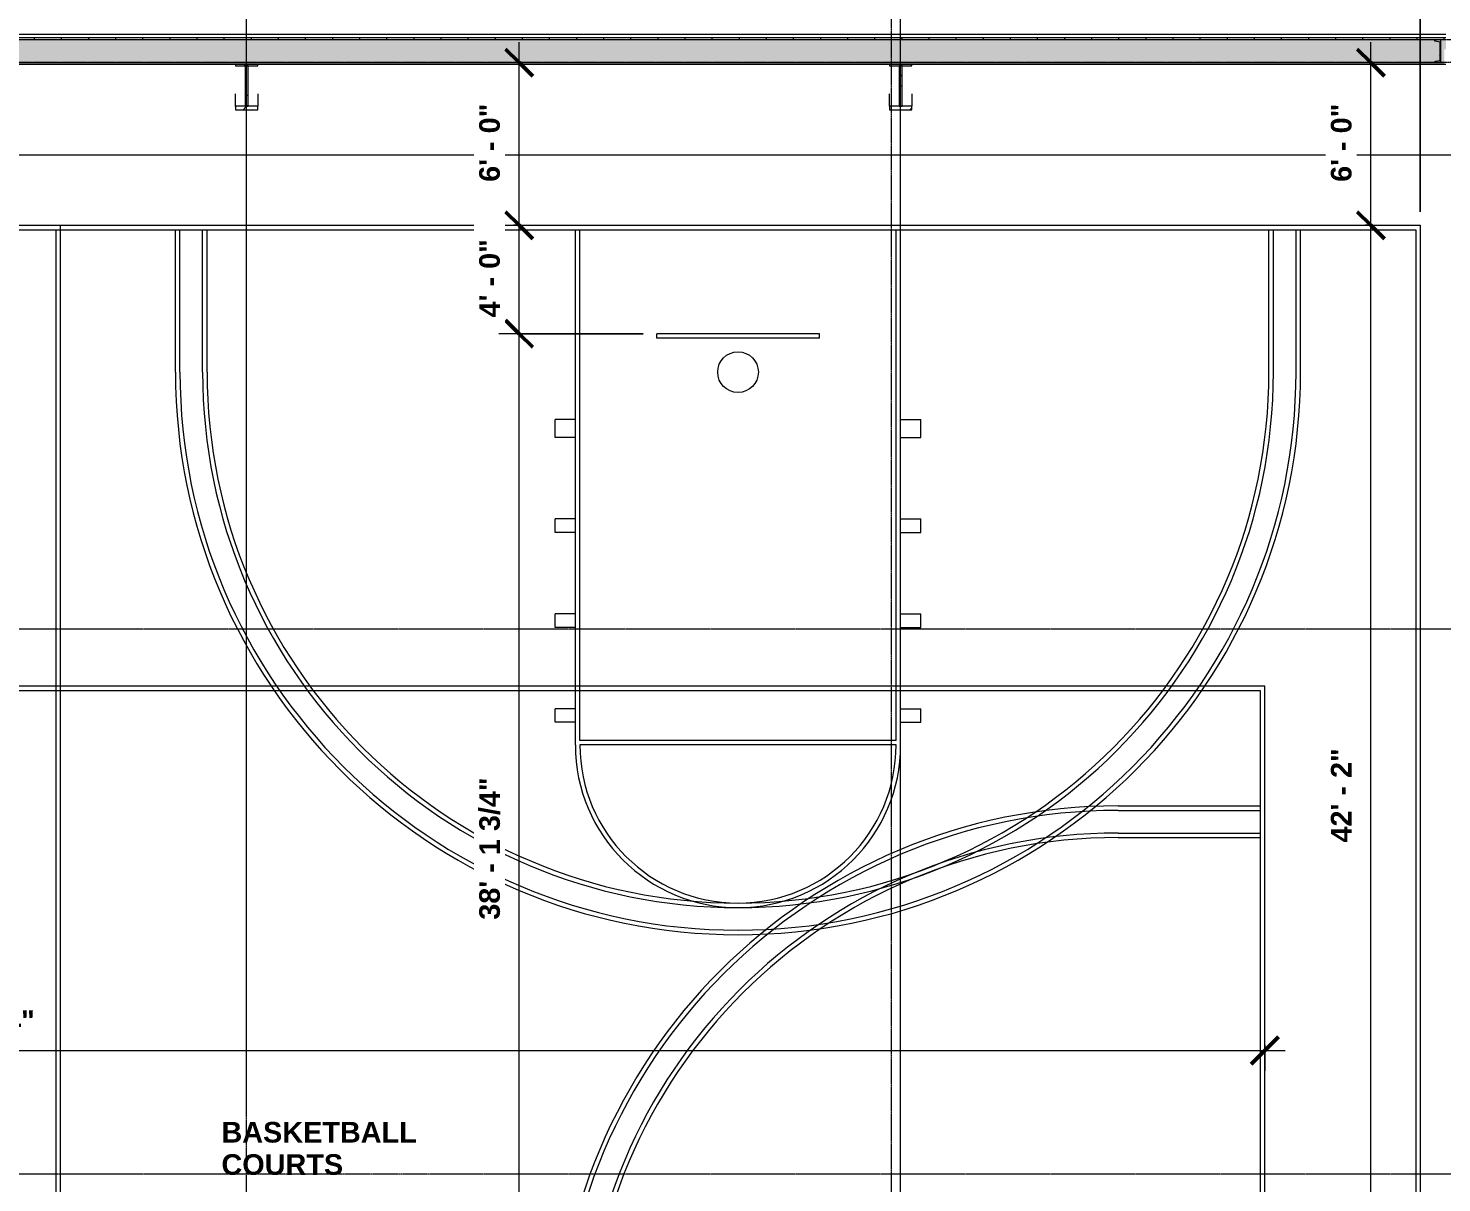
# Model space of a CAD drawing. Header units: inches. Extents: x 23906 to 26777, y -23220 to -20467.
# Drawn here: x 25305 to 25931, y -21630 to -21119 of the extents above; entities that cross this region are included whole.
import ezdxf

# ---------------------------------------------------------------- set-up
doc = ezdxf.new("R2010")
doc.units = ezdxf.units.IN
doc.header["$MEASUREMENT"] = 0
doc.linetypes.add('Grid Line 1_2_', pattern=[0.875, 0.5, -0.125, 0.125, -0.125])
for name, color, linetype, lineweight in [('A-ANNO-DIMS', 211, 'Continuous', 9), ('A-ANNO-DIMS-96', 211, 'Continuous', 9), ('A-FLOR-OTLN', 90, 'Continuous', 140), ('A-WALL', 113, 'Continuous', 20), ('A-WALL-PATT', 111, 'Continuous', 50), ('G-ANNO-SYMB', 111, 'Continuous', 9), ('G-ANNO-TEXT', 231, 'Continuous', 9), ('S-BEAM', 12, 'Continuous', 20), ('S-COLS', 52, 'Continuous', 20), ('S-GRID', 1, 'Continuous', 9)]:
    doc.layers.add(name, color=color, linetype=linetype, lineweight=lineweight)
doc.styles.add('Arial_B', font='arialbd.ttf', dxfattribs={"height": 9.132806})
doc.dimstyles.new('OD_Dimension_1', dxfattribs={"dimscale": 12, "dimtxt": 9, "dimasz": 1, "dimexe": 0.75, "dimexo": 0.5, "dimgap": 0.5, "dimtad": 1, "dimdec": 4, "dimrnd": 0.0625, "dimzin": 3, "dimdsep": 46, "dimlunit": 4, "dimtxsty": 'Arial_B', "dimblk1": 'OBLIQUE', "dimblk2": 'OBLIQUE', "dimsah": 1, "dimcen": 0.09, "dimdle": 0.75, "dimazin": 0, "dimtfac": 1, "dimtdec": 4, "dimtix": 1, "dimtmove": 0, "dimatfit": 3, "dimfxl": 1, "dimtvp": 1, "dimtfill": 1, "dimfrac": 2, "dimtolj": 1, "dimtzin": 0, "dimlwd": 13, "dimlwe": 13, "dimarcsym": 2})
doc.dimstyles.new('OD_Dimension_2', dxfattribs={"dimscale": 12, "dimtxt": 9, "dimasz": 1, "dimexe": 0.75, "dimexo": 0.5, "dimgap": 0.5, "dimtad": 1, "dimdec": 4, "dimrnd": 0.0625, "dimzin": 3, "dimdsep": 46, "dimlunit": 4, "dimtxsty": 'Arial_B', "dimblk1": 'OBLIQUE', "dimblk2": 'OBLIQUE', "dimsah": 1, "dimcen": 0.09, "dimdle": 0.75, "dimazin": 0, "dimtfac": 1, "dimtdec": 4, "dimtix": 1, "dimtmove": 0, "dimatfit": 3, "dimfxl": 1, "dimtvp": 1, "dimtfill": 1, "dimfrac": 2, "dimtolj": 1, "dimtzin": 0, "dimlwd": 13, "dimlwe": 13, "dimarcsym": 2})
pattern_1 = [(225, (25691.39, -22360.053), (9.503515, -9.503515), []), (225, (25691.39, -22374.453), (9.503515, -9.503515), [])]
pattern_2 = [(225, (25401.89, -22360.053), (9.503515, -9.503515), []), (225, (25401.89, -22374.453), (9.503515, -9.503515), [])]

# ---------------------------------------------------------------- blocks, each defined once
blk = doc.blocks.new('columns and girder2 - one-1334686-Enlarged First Floor Plan _East_')
at = {"layer": 'S-BEAM', "lineweight": 9}
h = blk.add_hatch(dxfattribs=at)
h.set_pattern_fill('FP_14', color=8, style=0, pattern_type=2)
h.set_pattern_definition(pattern_1)
h.paths.add_polyline_path([(-5, -1.25), (-5, -2), (5, -2), (5, -1.25), (0, -1.25)], flags=0)
h.paths.add_polyline_path([(1.49, -17.03), (-5, -17.03), (-5, -18.55), (5, -18.55), (5, -17.03)], flags=0)
h.paths.add_polyline_path([(5, -1204.89), (-5, -1204.89), (-5, -1206.4), (5, -1206.4)], flags=0)
h.paths.add_polyline_path([(5, -1224.25), (-5, -1224.25), (-5, -1225), (5, -1225)], flags=0)
h = blk.add_hatch(dxfattribs=at)
h.set_pattern_fill('FP_14', color=8, style=0, pattern_type=2)
h.set_pattern_definition(pattern_1)
h.paths.add_polyline_path([(0.62, -2), (-0.63, -2), (-0.63, -17.03), (0.62, -17.03)], flags=0)
h.paths.add_polyline_path([(-0.63, -1206.4), (-0.63, -1224.25), (0.62, -1224.25), (0.62, -1206.4)], flags=0)
at = {"layer": 'S-BEAM', "color": 7}
for p, q in [((5, -1204.89), (-5, -1204.89)), ((-5, -1204.89), (-5, -1206.4)), ((-5, -1206.4), (5, -1206.4)), ((0.62, -1206.4), (-0.63, -1206.4)), ((-0.63, -1206.4), (-0.63, -1224.25)), ((0.62, -1224.25), (0.62, -1206.4)), ((5, -1206.4), (5, -1204.89)), ((5, -1224.25), (-5, -1224.25)), ((-5, -1224.25), (-5, -1225)), ((-0.63, -1224.25), (0.62, -1224.25)), ((5, -1225), (5, -1224.25))]:
    blk.add_line(p, q, dxfattribs=at)
at = {"layer": 'S-BEAM', "color": 43, "lineweight": 13}
for p, q in [((-5, -1211.89), (-5, -1206.4)), ((5, -1206.4), (5, -1211.89))]:
    blk.add_line(p, q, dxfattribs=at)
blk = doc.blocks.new('columns and girder2 - one-V9-Enlarged First Floor Plan _East_')
at = {"layer": 'S-BEAM', "lineweight": 9}
h = blk.add_hatch(dxfattribs=at)
h.set_pattern_fill('FP_15', color=8, style=0, pattern_type=2)
h.set_pattern_definition(pattern_2)
h.paths.add_polyline_path([(0, -1.25), (-5, -1.25), (-5, -2), (5, -2), (5, -1.25)], flags=0)
h.paths.add_polyline_path([(5, -17.03), (-5, -17.03), (-5, -18.55), (5, -18.55)], flags=0)
h.paths.add_polyline_path([(-5, -1204.89), (-5, -1206.4), (5, -1206.4), (5, -1204.89)], flags=0)
h.paths.add_polyline_path([(5, -1224.25), (-5, -1224.25), (-5, -1225), (5, -1225)], flags=0)
h = blk.add_hatch(dxfattribs=at)
h.set_pattern_fill('FP_15', color=8, style=0, pattern_type=2)
h.set_pattern_definition(pattern_2)
h.paths.add_polyline_path([(-0.63, -2), (-0.63, -17.03), (0.62, -17.03), (0.62, -2)], flags=0)
h.paths.add_polyline_path([(0.62, -1206.4), (-0.63, -1206.4), (-0.63, -1224.25), (0.62, -1224.25)], flags=0)
at = {"layer": 'S-BEAM', "color": 7}
for p, q in [((5, -1204.89), (-5, -1204.89)), ((-5, -1204.89), (-5, -1206.4)), ((-5, -1206.4), (5, -1206.4)), ((0.62, -1206.4), (-0.63, -1206.4)), ((-0.63, -1206.4), (-0.63, -1224.25)), ((0.62, -1224.25), (0.62, -1206.4)), ((5, -1206.4), (5, -1204.89)), ((5, -1224.25), (-5, -1224.25)), ((-5, -1224.25), (-5, -1225)), ((-0.63, -1224.25), (0.62, -1224.25)), ((5, -1225), (5, -1224.25))]:
    blk.add_line(p, q, dxfattribs=at)
at = {"layer": 'S-BEAM', "color": 43, "lineweight": 13}
for p, q in [((-5, -1211.89), (-5, -1206.4)), ((5, -1206.4), (5, -1211.89))]:
    blk.add_line(p, q, dxfattribs=at)
blk = doc.blocks.new('DIMBLOCK52-Enlarged First Floor Plan _East_')
at = {"layer": 'A-ANNO-DIMS-96', "lineweight": 50}
for p, q in [((25899.53, -21206.3), (25893.53, -21200.3)), ((25899.53, -21206.3), (25905.53, -21212.3)), ((25899.53, -21712.3), (25893.53, -21706.3)), ((25899.53, -21712.3), (25905.53, -21718.3))]:
    blk.add_line(p, q, dxfattribs=at)
at = {"layer": 'A-ANNO-DIMS-96', "lineweight": 13}
for p, q in [((25897.04, -21206.3), (25908.53, -21206.3)), ((25899.53, -21206.3), (25897.04, -21206.3)), ((25899.53, -21712.3), (25899.53, -21206.3)), ((25914.39, -21712.3), (25890.53, -21712.3)), ((25899.53, -21712.3), (25914.39, -21712.3))]:
    blk.add_line(p, q, dxfattribs=at)
at = {"layer": 'A-ANNO-DIMS-96', "color": 0, "lineweight": 13, "insert": (25881.83, -21479.52), "char_height": 9.133, "width": 48.5143, "attachment_point": 1, "rotation": 90, "line_spacing_factor": 0.938532, "style": 'Arial_B', "bg_fill": 3, "box_fill_scale": 1.25, "bg_fill_color": 0, "bg_fill_transparency": 0}
blk.add_mtext('42\' - 2"', dxfattribs=at)
blk = doc.blocks.new('_Oblique')
at = {"color": 0, "linetype": 'ByBlock', "lineweight": -2}
blk.add_line((-0.5, -0.5), (0.5, 0.5), dxfattribs=at)
blk = doc.blocks.new('DIMBLOCK53-Enlarged First Floor Plan _East_')
at = {"layer": 'A-ANNO-DIMS-96', "lineweight": 50}
for p, q in [((25899.53, -21134.3), (25893.53, -21128.3)), ((25899.53, -21134.3), (25905.53, -21140.3)), ((25899.53, -21206.3), (25893.53, -21200.3)), ((25899.53, -21206.3), (25905.53, -21212.3))]:
    blk.add_line(p, q, dxfattribs=at)
at = {"layer": 'A-ANNO-DIMS-96', "lineweight": 13}
for p, q in [((25899.53, -21206.3), (25899.53, -21125.3)), ((25897.04, -21134.3), (25908.53, -21134.3)), ((25899.53, -21134.3), (25897.04, -21134.3)), ((25897.04, -21206.3), (25908.53, -21206.3)), ((25899.53, -21206.3), (25897.04, -21206.3))]:
    blk.add_line(p, q, dxfattribs=at)
at = {"layer": 'A-ANNO-DIMS-96', "color": 0, "lineweight": 13, "insert": (25881.83, -21187.09), "char_height": 9.133, "width": 40.2857, "attachment_point": 1, "rotation": 90, "line_spacing_factor": 0.938532, "style": 'Arial_B', "bg_fill": 3, "box_fill_scale": 1.25, "bg_fill_color": 0, "bg_fill_transparency": 0}
blk.add_mtext('6\' - 0"', dxfattribs=at)
blk = doc.blocks.new('DIMBLOCK64-Enlarged First Floor Plan _East_')
at = {"layer": 'A-ANNO-DIMS-96', "lineweight": 13}
for p, q in [((25286.61, -21200.3), (25286.61, -21068.8)), ((25921.39, -21200.3), (25921.39, -21068.8)), ((25286.61, -21077.8), (25921.39, -21077.8)), ((25286.61, -21077.8), (25286.61, -21200.3)), ((25921.39, -21077.8), (25921.39, -21200.3))]:
    blk.add_line(p, q, dxfattribs=at)
at = {"layer": 'A-ANNO-DIMS-96', "lineweight": 50}
for p, q in [((25286.61, -21077.8), (25292.61, -21071.8)), ((25921.39, -21077.8), (25927.39, -21071.8)), ((25286.61, -21077.8), (25280.61, -21083.8)), ((25921.39, -21077.8), (25915.39, -21083.8))]:
    blk.add_line(p, q, dxfattribs=at)
at = {"layer": 'A-ANNO-DIMS-96', "color": 0, "lineweight": 13, "insert": (25570.07, -21060.1), "char_height": 9.1328, "width": 81.4286, "attachment_point": 1, "line_spacing_factor": 0.938532, "style": 'Arial_B', "bg_fill": 3, "box_fill_scale": 1.25, "bg_fill_color": 0, "bg_fill_transparency": 0}
blk.add_mtext('52\' - 10 3/4"', dxfattribs=at)
blk = doc.blocks.new('DIMBLOCK65-Enlarged First Floor Plan _East_')
at = {"layer": 'A-ANNO-DIMS-96', "lineweight": 13}
for p, q in [((25921.39, -21200.3), (25921.39, -21068.8)), ((25921.39, -21077.8), (25989.89, -21077.8)), ((25921.39, -21077.8), (25921.39, -21200.3)), ((25980.89, -21075.32), (25980.89, -21086.8)), ((25980.89, -21077.8), (25980.89, -21075.32))]:
    blk.add_line(p, q, dxfattribs=at)
at = {"layer": 'A-ANNO-DIMS-96', "lineweight": 50}
for p, q in [((25921.39, -21077.8), (25927.39, -21071.8)), ((25980.89, -21077.8), (25986.89, -21071.8)), ((25921.39, -21077.8), (25915.39, -21083.8)), ((25980.89, -21077.8), (25974.89, -21083.8))]:
    blk.add_line(p, q, dxfattribs=at)
at = {"layer": 'A-ANNO-DIMS-96', "color": 0, "lineweight": 13, "insert": (25920.64, -21060.1), "char_height": 9.1328, "width": 73.2, "attachment_point": 1, "line_spacing_factor": 0.938532, "style": 'Arial_B', "bg_fill": 3, "box_fill_scale": 1.25, "bg_fill_color": 0, "bg_fill_transparency": 0}
blk.add_mtext('4\' - 11 1/2"', dxfattribs=at)
blk = doc.blocks.new('DIMBLOCK66-Enlarged First Floor Plan _East_')
at = {"layer": 'A-ANNO-DIMS-96', "lineweight": 50}
for p, q in [((24720.61, -21571.55), (24726.61, -21565.55)), ((25852.61, -21571.55), (25858.61, -21565.55)), ((24720.61, -21571.55), (24714.61, -21577.55)), ((25852.61, -21571.55), (25846.61, -21577.55))]:
    blk.add_line(p, q, dxfattribs=at)
at = {"layer": 'A-ANNO-DIMS-96', "lineweight": 13}
for p, q in [((24711.61, -21571.55), (25861.61, -21571.55)), ((24720.61, -21569.06), (24720.61, -21580.55)), ((24720.61, -21571.55), (24720.61, -21569.06)), ((25852.61, -21569.06), (25852.61, -21580.55)), ((25852.61, -21571.55), (25852.61, -21569.06))]:
    blk.add_line(p, q, dxfattribs=at)
at = {"layer": 'A-ANNO-DIMS-96', "color": 0, "lineweight": 13, "insert": (25266.4, -21553.84), "char_height": 9.133, "width": 48.5143, "attachment_point": 1, "line_spacing_factor": 0.938532, "style": 'Arial_B', "bg_fill": 3, "box_fill_scale": 1.25, "bg_fill_color": 0, "bg_fill_transparency": 0}
blk.add_mtext('94\' - 4"', dxfattribs=at)
blk = doc.blocks.new('DIMBLOCK77-Enlarged First Floor Plan _East_')
at = {"layer": 'A-ANNO-DIMS-96', "lineweight": 50}
for p, q in [((25522.54, -21254.3), (25516.54, -21248.3)), ((25522.54, -21254.3), (25528.54, -21260.3)), ((25522.54, -21712.05), (25516.54, -21706.05)), ((25522.54, -21712.05), (25528.54, -21718.05))]:
    blk.add_line(p, q, dxfattribs=at)
at = {"layer": 'A-ANNO-DIMS-96', "lineweight": 13}
for p, q in [((25577.39, -21254.3), (25513.54, -21254.3)), ((25522.54, -21712.05), (25522.54, -21254.3)), ((25522.54, -21254.3), (25577.39, -21254.3)), ((25627.02, -21712.05), (25513.54, -21712.05)), ((25522.54, -21712.05), (25627.02, -21712.05))]:
    blk.add_line(p, q, dxfattribs=at)
at = {"layer": 'A-ANNO-DIMS-96', "color": 0, "lineweight": 13, "insert": (25504.84, -21513.68), "char_height": 9.1328, "width": 73.2, "attachment_point": 1, "rotation": 90, "line_spacing_factor": 0.938532, "style": 'Arial_B', "bg_fill": 3, "box_fill_scale": 1.25, "bg_fill_color": 0, "bg_fill_transparency": 0}
blk.add_mtext('38\' - 1 3/4"', dxfattribs=at)
blk = doc.blocks.new('DIMBLOCK78-Enlarged First Floor Plan _East_')
at = {"layer": 'A-ANNO-DIMS-96', "lineweight": 50}
for p, q in [((25522.54, -21206.3), (25516.54, -21200.3)), ((25522.54, -21206.3), (25528.54, -21212.3)), ((25522.54, -21254.3), (25516.54, -21248.3)), ((25522.54, -21254.3), (25528.54, -21260.3))]:
    blk.add_line(p, q, dxfattribs=at)
at = {"layer": 'A-ANNO-DIMS-96', "lineweight": 13}
for p, q in [((25520.06, -21206.3), (25531.54, -21206.3)), ((25522.54, -21206.3), (25520.06, -21206.3)), ((25522.54, -21254.3), (25522.54, -21206.3)), ((25577.39, -21254.3), (25513.54, -21254.3)), ((25522.54, -21254.3), (25577.39, -21254.3))]:
    blk.add_line(p, q, dxfattribs=at)
at = {"layer": 'A-ANNO-DIMS-96', "color": 0, "lineweight": 13, "insert": (25504.84, -21247.09), "char_height": 9.133, "width": 40.2857, "attachment_point": 1, "rotation": 90, "line_spacing_factor": 0.938532, "style": 'Arial_B', "bg_fill": 3, "box_fill_scale": 1.25, "bg_fill_color": 0, "bg_fill_transparency": 0}
blk.add_mtext('4\' - 0"', dxfattribs=at)
blk = doc.blocks.new('DIMBLOCK79-Enlarged First Floor Plan _East_')
at = {"layer": 'A-ANNO-DIMS-96', "lineweight": 50}
for p, q in [((25522.54, -21134.3), (25516.54, -21128.3)), ((25522.54, -21134.3), (25528.54, -21140.3)), ((25522.54, -21206.3), (25516.54, -21200.3)), ((25522.54, -21206.3), (25528.54, -21212.3))]:
    blk.add_line(p, q, dxfattribs=at)
at = {"layer": 'A-ANNO-DIMS-96', "lineweight": 13}
for p, q in [((25522.54, -21206.3), (25522.54, -21125.3)), ((25520.06, -21134.3), (25531.54, -21134.3)), ((25522.54, -21134.3), (25520.06, -21134.3)), ((25520.06, -21206.3), (25531.54, -21206.3)), ((25522.54, -21206.3), (25520.06, -21206.3))]:
    blk.add_line(p, q, dxfattribs=at)
at = {"layer": 'A-ANNO-DIMS-96', "color": 0, "lineweight": 13, "insert": (25504.84, -21187.09), "char_height": 9.133, "width": 40.2857, "attachment_point": 1, "rotation": 90, "line_spacing_factor": 0.938532, "style": 'Arial_B', "bg_fill": 3, "box_fill_scale": 1.25, "bg_fill_color": 0, "bg_fill_transparency": 0}
blk.add_mtext('6\' - 0"', dxfattribs=at)

msp = doc.modelspace()

# ---------------------------------------------------------------- hatches: boundary and pattern name
at = {"layer": 'A-WALL-PATT', "lineweight": 9}
h = msp.add_hatch(dxfattribs=at)
h.set_pattern_fill('FP_11', color=8, style=0, pattern_type=2)
h.set_pattern_definition([(0, (0, 0), (0, 12), []), (90, (0, 0), (-12, 7e-16), [])])
h.paths.add_polyline_path([(25981.01523, -21124.30281), (25981.01523, -21123.30281), (25968.76523, -21123.30281), (25968.76523, -21124.30281), (25980.26523, -21124.30281)], flags=0)
h.paths.add_polyline_path([(24476.70348, -21124.30281), (25932.76523, -21124.30281), (25932.76523, -21123.30281), (24207.10448, -21123.30281), (24207.10448, -21124.30281)], flags=0)
h = msp.add_hatch(dxfattribs=at)
h.set_pattern_fill('FP_9', color=8, style=0, pattern_type=2)
h.set_pattern_definition([(161.57, (0.48, 0.48), (-3.839953776, -1.544e-05), [0, -27.322, 3.034, 0]), (18.43, (-0.48, 0.48), (-3.839953776, 1.544e-05), [0, -27.322, 3.034, 0]), (108.43, (0.48, 0.48), (1.919622, -9.60052459), [9.106, -21.25]), (71.57, (-0.48, 0.48), (1.919622, 9.60052459), [9.106, -21.25])])
h.paths.add_polyline_path([(24881.10198, -21134.30281), (25932.01523, -21134.30281), (25932.01523, -21128.42781), (25932.76523, -21128.42781), (25932.76523, -21124.30281), (24207.10448, -21124.30281), (24207.10448, -21134.30281), (24813.70223, -21134.30281)], flags=0)
h.paths.add_polyline_path([(25980.26523, -21134.30281), (25980.26523, -21124.30281), (25968.76523, -21124.30281), (25968.76523, -21128.42781), (25969.51523, -21128.42781), (25969.51523, -21134.30281)], flags=0)
at = {"layer": 'S-COLS', "lineweight": 9}
h = msp.add_hatch(dxfattribs=at)
h.set_pattern_fill('FP_13', color=8, style=0, pattern_type=2)
h.set_pattern_definition([(45, (0, 0), (-9.503515, 9.503515), []), (45, (0, 14.4), (-9.503515, 9.503515), [])])
h.paths.add_polyline_path([(25930.51523, -21134.30281), (25930.51523, -21124.30281), (25927.62523, -21124.30281), (25927.75293, -21124.61111), (25928.06123, -21124.73881), (25929.98923, -21125.04418), (25929.98923, -21133.56145), (25928.06123, -21133.86681), (25927.75293, -21133.99451), (25927.62523, -21134.30281)], flags=0)

# ---------------------------------------------------------------- linework, layer by layer
at = {"layer": 'A-FLOR-OTLN', "color": 43, "lineweight": 13}
for p, q in [((24651.8331, -21206.30281), (25921.39023, -21206.30281)), ((24653.8331, -21208.30281), (25919.39023, -21208.30281)), ((25317.39023, -21208.30281), (25317.39023, -22216.30281)), ((25319.39023, -21206.30281), (25319.39023, -22218.30281)), ((25370.39023, -21271.30281), (25370.39023, -21208.30281)), ((25372.39023, -21271.30281), (25372.39023, -21208.30281)), ((25382.39023, -21271.30281), (25382.39023, -21208.30281)), ((25384.39023, -21271.30281), (25384.39023, -21208.30281)), ((25547.39023, -21436.30281), (25547.39023, -21208.30281)), ((25549.39023, -21434.30281), (25549.39023, -21208.30281)), ((25689.39023, -21434.30281), (25689.39023, -21208.30281)), ((25691.39023, -21436.30281), (25691.39023, -21208.30281)), ((25854.39023, -21271.30281), (25854.39023, -21208.30281)), ((25856.39023, -21271.30281), (25856.39023, -21208.30281)), ((25866.39023, -21271.30281), (25866.39023, -21208.30281)), ((25868.39023, -21271.30281), (25868.39023, -21208.30281)), ((25919.39023, -21208.30281), (25919.39023, -22216.30281)), ((25921.39023, -21206.30281), (25921.39023, -22218.30281)), ((25655.39023, -21254.30281), (25583.39023, -21254.30281)), ((25583.39023, -21256.30281), (25583.39023, -21254.30281)), ((25655.39023, -21256.30281), (25583.39023, -21256.30281)), ((25655.39023, -21256.30281), (25655.39023, -21254.30281)), ((25547.39023, -21292.30281), (25538.39023, -21292.30281)), ((25538.39023, -21300.30281), (25538.39023, -21292.30281)), ((25691.39023, -21292.30281), (25700.39023, -21292.30281)), ((25700.39023, -21300.30281), (25700.39023, -21292.30281)), ((25547.39023, -21300.30281), (25538.39023, -21300.30281)), ((25691.39023, -21300.30281), (25700.39023, -21300.30281)), ((25547.39023, -21336.30281), (25538.39023, -21336.30281)), ((25538.39023, -21342.30281), (25538.39023, -21336.30281)), ((25691.39023, -21336.30281), (25700.39023, -21336.30281)), ((25700.39023, -21342.30281), (25700.39023, -21336.30281)), ((25547.39023, -21342.30281), (25538.39023, -21342.30281)), ((25691.39023, -21342.30281), (25700.39023, -21342.30281)), ((25547.39023, -21378.30281), (25538.39023, -21378.30281)), ((25538.39023, -21384.30281), (25538.39023, -21378.30281)), ((25691.39023, -21378.30281), (25700.39023, -21378.30281)), ((25700.39023, -21384.30281), (25700.39023, -21378.30281)), ((25547.39023, -21384.30281), (25538.39023, -21384.30281)), ((25691.39023, -21384.30281), (25700.39023, -21384.30281)), ((25852.61166, -21410.30281), (24720.61166, -21410.30281)), ((25850.61166, -21412.30281), (24722.61166, -21412.30281)), ((25850.61166, -22012.30281), (25850.61166, -21412.30281)), ((25852.61166, -22014.30281), (25852.61166, -21410.30281)), ((25547.39023, -21420.30281), (25538.39023, -21420.30281)), ((25538.39023, -21426.30281), (25538.39023, -21420.30281)), ((25691.39023, -21420.30281), (25700.39023, -21420.30281)), ((25700.39023, -21426.30281), (25700.39023, -21420.30281)), ((25547.39023, -21426.30281), (25538.39023, -21426.30281)), ((25691.39023, -21426.30281), (25700.39023, -21426.30281)), ((25689.39023, -21434.30281), (25549.39023, -21434.30281)), ((25689.39023, -21436.30281), (25549.39023, -21436.30281)), ((25787.61166, -21463.30281), (25850.61166, -21463.30281)), ((25787.61166, -21465.30281), (25850.61166, -21465.30281)), ((25787.61166, -21475.30281), (25850.61166, -21475.30281)), ((25787.61166, -21477.30281), (25850.61166, -21477.30281))]:
    msp.add_line(p, q, dxfattribs=at)
msp.add_circle((25619.39023, -21271.30281), 9, dxfattribs=at)
for centre, radius, start, end in [((25619.39023, -21271.30281), 249, 180, 270), ((25619.39023, -21271.30281), 247, 180, 270), ((25619.39023, -21271.30281), 237, 180, 270), ((25619.39023, -21271.30281), 235, 180, 270), ((25619.39023, -21271.30281), 247, 270, 0), ((25619.39023, -21271.30281), 249, 270, 0), ((25619.39023, -21271.30281), 235, 270, 0), ((25619.39023, -21271.30281), 237, 270, 0), ((25619.39023, -21436.30281), 72, 180, 360), ((25619.39023, -21436.30281), 70, 180, 0), ((25787.61166, -21712.30281), 249, 90, 180), ((25787.61166, -21712.30281), 247, 90, 180), ((25787.61166, -21712.30281), 237, 90, 180), ((25787.61166, -21712.30281), 235, 90, 180)]:
    msp.add_arc(centre, radius, start, end, dxfattribs=at)
at = {"layer": 'A-WALL', "color": 7}
for p, q in [((25932.76523, -21121.80281), (24207.10448, -21121.80281)), ((25932.76523, -21123.30281), (24207.10448, -21123.30281)), ((25932.76523, -21124.30281), (24207.10448, -21124.30281)), ((24207.10448, -21134.30281), (25932.01523, -21134.30281)), ((24207.10448, -21135.05281), (25932.76523, -21135.05281))]:
    msp.add_line(p, q, dxfattribs=at)
at = {"layer": 'G-ANNO-SYMB'}
msp.add_line((26316.22594, -21175.34566), (23917.11247, -21175.34566), dxfattribs=at)
at = {"layer": 'S-COLS', "color": 7}
for p, q in [((25930.51523, -21124.30281), (25927.62523, -21124.30281)), ((25928.06123, -21124.73881), (25929.98923, -21125.04418)), ((25929.98923, -21125.04418), (25929.98923, -21133.56145)), ((25930.51523, -21134.30281), (25930.51523, -21124.30281)), ((25927.62523, -21134.30281), (25930.51523, -21134.30281)), ((25929.98923, -21133.56145), (25928.06123, -21133.86681))]:
    msp.add_line(p, q, dxfattribs=at)
for centre, start, end in [((25928.06123, -21124.30281), 180, 270), ((25928.06123, -21134.30281), 90, 180)]:
    msp.add_arc(centre, 0.436, start, end, dxfattribs=at)
at = {"layer": 'S-GRID', "linetype": 'Grid Line 1_2_'}
for p, q in [((25401.89023, -23114.51771), (25401.89023, -20749.66023)), ((25691.39023, -23114.51771), (25691.39023, -20749.66023)), ((25687.39023, -23123.65854), (25687.39023, -20902.42781)), ((25691.39023, -23171.65854), (25691.39023, -20902.42781)), ((26661.53565, -21124.30281), (24012.51838, -21124.30281)), ((26709.53565, -21134.30281), (24012.51838, -21134.30281)), ((26486.39177, -21385.05281), (24012.51838, -21385.05281)), ((26709.53565, -21385.05281), (24159.73736, -21385.05281)), ((26486.39177, -21626.30281), (24012.51838, -21626.30281))]:
    msp.add_line(p, q, dxfattribs=at)

# ---------------------------------------------------------------- block references
at = {"layer": 'S-BEAM', "color": 43, "lineweight": 13, "rotation": 180}
for name, p in [('columns and girder2 - one-V9-Enlarged First Floor Plan _East_', (25401.89023, -22360.05281)), ('columns and girder2 - one-1334686-Enlarged First Floor Plan _East_', (25691.39023, -22360.05281))]:
    msp.add_blockref(name, p, dxfattribs=at)

# ---------------------------------------------------------------- next in the draw order: texts
at = {"layer": 'G-ANNO-TEXT', "color": 153, "insert": (25390.73538, -21603.17673), "char_height": 9.132806, "width": 99.684, "attachment_point": 1, "line_spacing_factor": 0.938532, "style": 'Arial_B', "bg_fill": 3, "box_fill_scale": 1.25, "bg_fill_color": 0, "bg_fill_transparency": 0}
msp.add_mtext('BASKETBALL\\PCOURTS', dxfattribs=at)

# ---------------------------------------------------------------- next in the draw order: linework, layer by layer
at = {"layer": 'S-GRID', "linetype": 'Grid Line 1_2_'}
for p, q in [((25401.89023, -23171.65854), (25401.89023, -20902.42781)), ((26709.53565, -21626.30281), (24159.73736, -21626.30281))]:
    msp.add_line(p, q, dxfattribs=at)

# ---------------------------------------------------------------- next in the draw order: dimensions: what is measured, and where the dimension line sits
at = {"layer": 'A-ANNO-DIMS', "lineweight": 13}
dim = msp.add_linear_dim(base=(25899.53017, -21206.30281), p1=(25920.39023, -21712.30281), p2=(25891.04489, -21206.30281), angle=90, dimstyle='OD_Dimension_1', override={"dimpost": '<>', "dimfxl": 506.850223}, dxfattribs=at)
dim.commit()
dim.dimension.update_dxf_attribs({"geometry": 'DIMBLOCK52-Enlarged First Floor Plan _East_', "text_midpoint": (25888.94508, -21459.30281)})
dim = msp.add_linear_dim(base=(25852.61166, -21571.54914), p1=(24720.61166, -21563.06386), p2=(25852.61166, -21563.06386), dimstyle='OD_Dimension_1', override={"dimpost": '<>', "dimfxl": 1132}, dxfattribs=at)
dim.commit()
dim.dimension.update_dxf_attribs({"geometry": 'DIMBLOCK66-Enlarged First Floor Plan _East_', "text_midpoint": (25286.61166, -21560.88306)})

# ---------------------------------------------------------------- next in the draw order: dimensions: what is measured, and where the dimension line sits
for base, p1, p2, dimstyle, override, picture, middle in [((25899.53017, -21134.30281), (25891.04489, -21206.30281), (25891.04489, -21134.30281), 'OD_Dimension_1', {"dimpost": '<>', "dimfxl": 72}, 'DIMBLOCK53-Enlarged First Floor Plan _East_', (25888.86721, -21170.30281)), ((25522.54341, -21254.30281), (25633.01523, -21712.05281), (25583.39023, -21254.30281), 'OD_Dimension_2', {"dimpost": '<>', "dimfxl": 460.432083}, 'DIMBLOCK77-Enlarged First Floor Plan _East_', (25511.81815, -21483.17781))]:
    dim = msp.add_linear_dim(base=base, p1=p1, p2=p2, angle=90, dimstyle=dimstyle, override=override, dxfattribs=at)
    dim.commit()
    dim.dimension.update_dxf_attribs({"geometry": picture, "text_midpoint": middle})

# ---------------------------------------------------------------- next in the draw order: dimensions: what is measured, and where the dimension line sits
dim = msp.add_linear_dim(base=(25921.39023, -21077.80459), p1=(25286.61166, -21206.30281), p2=(25921.39023, -21206.30281), dimstyle='OD_Dimension_1', override={"dimpost": '<>', "dimfxl": 634.778564}, dxfattribs=at)
dim.commit()
dim.dimension.update_dxf_attribs({"geometry": 'DIMBLOCK64-Enlarged First Floor Plan _East_', "text_midpoint": (25604.00094, -21067.08244)})

# ---------------------------------------------------------------- next in the draw order: dimensions: what is measured, and where the dimension line sits
dim = msp.add_linear_dim(base=(25980.89023, -21077.80459), p1=(25921.39023, -21206.30281), p2=(25980.89023, -21069.31931), dimstyle='OD_Dimension_1', override={"dimpost": '<>', "dimfxl": 149.347683}, dxfattribs=at)
dim.commit()
dim.dimension.update_dxf_attribs({"geometry": 'DIMBLOCK65-Enlarged First Floor Plan _East_', "text_midpoint": (25951.14023, -21067.08244)})
dim = msp.add_linear_dim(base=(25522.54341, -21206.30281), p1=(25583.39023, -21254.30281), p2=(25514.05813, -21206.30281), angle=90, dimstyle='OD_Dimension_1', override={"dimpost": '<>', "dimfxl": 84.326386}, dxfattribs=at)
dim.commit()
dim.dimension.update_dxf_attribs({"geometry": 'DIMBLOCK78-Enlarged First Floor Plan _East_', "text_midpoint": (25511.88045, -21230.30281)})

# ---------------------------------------------------------------- next in the draw order: dimensions: what is measured, and where the dimension line sits
dim = msp.add_linear_dim(base=(25522.54341, -21134.30281), p1=(25514.05813, -21206.30281), p2=(25514.05813, -21134.30281), angle=90, dimstyle='OD_Dimension_1', override={"dimpost": '<>', "dimfxl": 72}, dxfattribs=at)
dim.commit()
dim.dimension.update_dxf_attribs({"geometry": 'DIMBLOCK79-Enlarged First Floor Plan _East_', "text_midpoint": (25511.88045, -21170.30281)})

doc.saveas('drawing.dxf')
